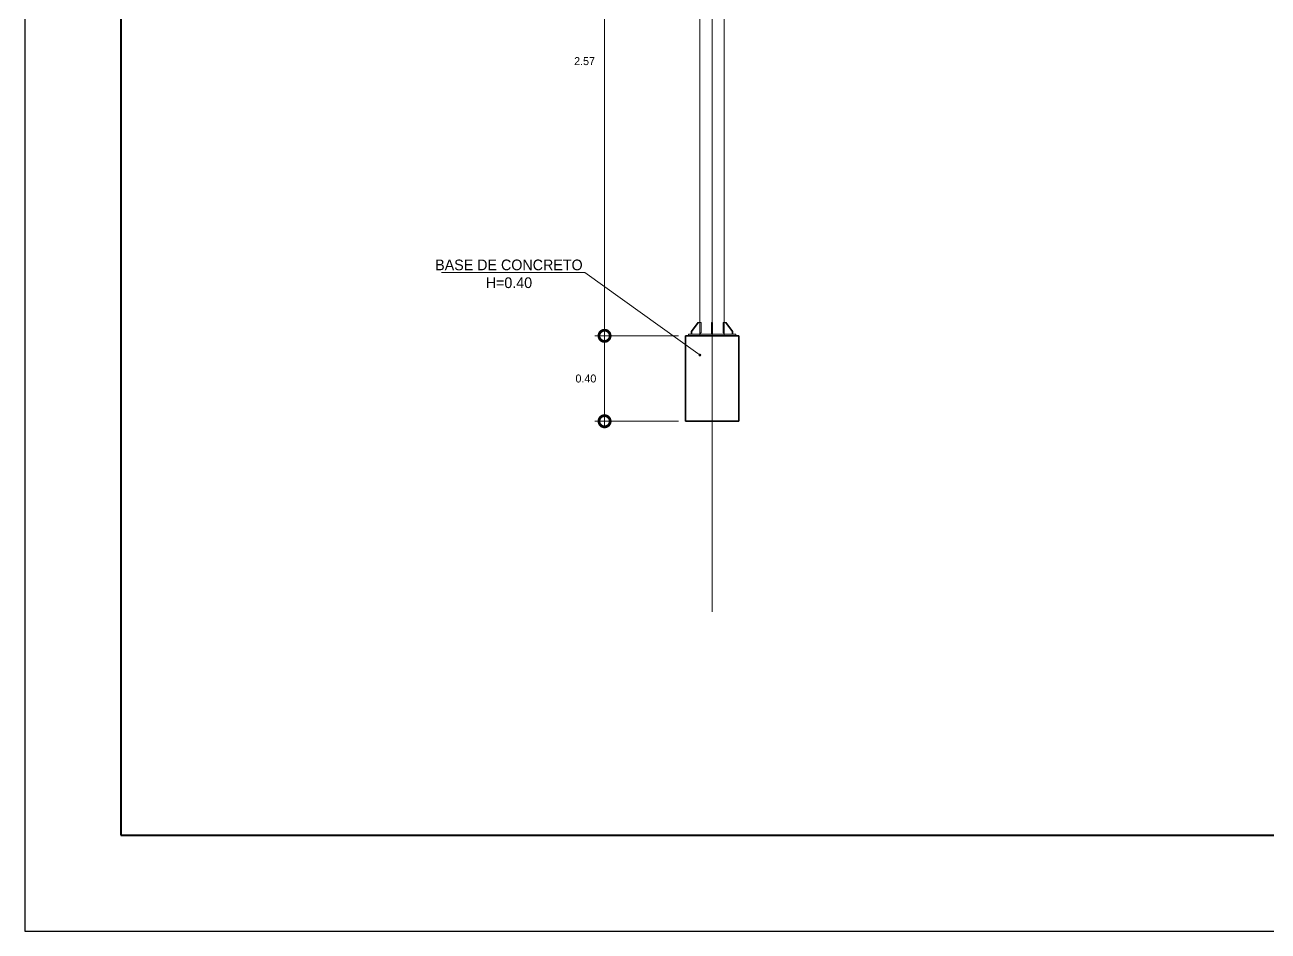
# Model space of a CAD drawing. Header units: metres. Extents: x -45.3 to -2.3, y -16.5 to 14.
# Drawn here: x -45.28 to -33.63, y -16.46 to -7.98 of the extents above; entities that cross this region are included whole.
import ezdxf
from ezdxf import colors
from ezdxf.entities.mleader import LeaderData, LeaderLine
from ezdxf.math import Vec2, Vec3

# ---------------------------------------------------------------- set-up
doc = ezdxf.new("R2010")
doc.units = ezdxf.units.M
doc.header["$MEASUREMENT"] = 0
doc.layers.add('cotas', color=7, linetype='Continuous', lineweight=5)
doc.layers.add('EST _ Losas_Pluma_Nº__7', color=7, linetype='Continuous', lineweight=35)
doc.layers.add('INT _ Mobiliario_Pluma_Nº__28', color=7, linetype='Continuous', lineweight=0, true_color=0x747474)
doc.styles.add('01COTAS', font='GOTHIC.TTF')
doc.dimstyles.new('Copy of detalles menores', dxfattribs={"dimscale": 1.5, "dimtxt": 0.025, "dimasz": 0.07, "dimexe": 0.03, "dimexo": 0.0215, "dimgap": 0.025, "dimtad": 2, "dimtih": 1, "dimtoh": 1, "dimzin": 1, "dimdsep": 46, "dimtxsty": 'Standard', "dimblk": 'DOTSMALL', "dimcen": 0, "dimdle": 0.0175, "dimclrd": 10, "dimclre": 10, "dimclrt": 3, "dimazin": 0, "dimtfac": 1, "dimtix": 1, "dimtmove": 0, "dimatfit": 2, "dimldrblk": 'OBLIQUE', "dimfxl": 1, "dimlwd": 5, "dimlwe": 5, "dimarcsym": 0})

# ---------------------------------------------------------------- blocks, each defined once
blk = doc.blocks.new('_DOTSMALL')
at = {"color": 0, "linetype": 'ByBlock', "const_width": 0.5}
blk.add_lwpolyline([(-0.0625, 0, 1), (0.0625, 0, 1)], format="xyb", close=True, dxfattribs=at)
blk = doc.blocks.new('*D183')
at = {"layer": 'cotas', "color": 10, "lineweight": 5, "transparency": 16777216}
for p, q in [((-37.3591, -12.5601), (-37.7506, -12.5601)), ((-37.7056, -12.9863), (-37.7056, -12.5338)), ((-37.3591, -12.9601), (-37.7506, -12.9601))]:
    blk.add_line(p, q, dxfattribs=at)
at = {"layer": 'Defpoints', "color": 0, "transparency": 16777216}
for p in [(-37.7056, -12.5601), (-37.3268, -12.5601), (-37.3268, -12.9601)]:
    blk.add_point(p, dxfattribs=at)
at = {"layer": 'cotas', "color": 10, "lineweight": 5, "transparency": 16777216, "xscale": 0.105, "yscale": 0.105, "zscale": 0.105}
for p, rotation in [((-37.7056, -12.5601), 90), ((-37.7056, -12.9601), 270)]:
    blk.add_blockref('_DOTSMALL', p, dxfattribs=dict(at, rotation=rotation))
at = {"layer": 'cotas', "color": 3, "transparency": 16777216, "insert": (-37.7931, -12.7601), "char_height": 0.0375, "attachment_point": 5}
blk.add_mtext('0.40', dxfattribs=at)
blk = doc.blocks.new('_Oblique')
at = {"color": 0, "linetype": 'ByBlock', "lineweight": -2}
blk.add_line((-0.5, -0.5), (0.5, 0.5), dxfattribs=at)
blk = doc.blocks.new('*D184')
at = {"layer": 'cotas', "color": 10, "lineweight": 5, "transparency": 16777216}
for p, q in [((-37.7056, -12.5863), (-37.7056, -9.9616)), ((-37.2912, -9.9879), (-37.7506, -9.9879)), ((-37.3591, -12.5601), (-37.7506, -12.5601))]:
    blk.add_line(p, q, dxfattribs=at)
at = {"layer": 'Defpoints', "color": 0, "transparency": 16777216}
for p in [(-37.7056, -9.9879), (-37.259, -9.9879), (-37.3268, -12.5601)]:
    blk.add_point(p, dxfattribs=at)
at = {"layer": 'cotas', "color": 10, "lineweight": 5, "transparency": 16777216, "xscale": 0.105, "yscale": 0.105, "zscale": 0.105}
for p, rotation in [((-37.7056, -9.9879), 90), ((-37.7056, -12.5601), 270)]:
    blk.add_blockref('_DOTSMALL', p, dxfattribs=dict(at, rotation=rotation))
at = {"layer": 'cotas', "color": 3, "transparency": 16777216, "insert": (-37.7993, -11.274), "char_height": 0.0375, "attachment_point": 5}
blk.add_mtext('2.57', dxfattribs=at)
blk = doc.blocks.new('_DOT')
at = {"color": 0, "linetype": 'ByBlock', "lineweight": -2}
blk.add_line((-0.5, 0), (-1, 0), dxfattribs=at)
at = {"color": 0, "linetype": 'ByBlock', "const_width": 0.5}
blk.add_lwpolyline([(-0.25, 0, 1), (0.25, 0, 1)], format="xyb", close=True, dxfattribs=at)
blk = doc.blocks.new('A$C82044ca7')
at = {"color": 7, "linetype": 'Continuous', "lineweight": 15}
for p, q in [((1.2125, 1.3139), (1.2438, 1.3556)), ((1.2464, 1.3556), (1.2151, 1.3139)), ((1.2464, 1.3556), (1.2438, 1.3556)), ((1.2584, 1.3556), (1.2464, 1.3556)), ((1.2584, 1.3083), (1.2584, 1.3556)), ((1.3072, 1.3139), (1.3072, 1.3556)), ((1.3125, 1.3556), (1.3072, 1.3556)), ((1.3125, 1.3556), (1.3125, 1.3139)), ((1.3733, 1.3556), (1.3613, 1.3556)), ((1.3613, 1.3556), (1.3613, 1.3083)), ((1.4046, 1.3139), (1.3733, 1.3556)), ((1.3759, 1.3556), (1.3733, 1.3556)), ((1.3759, 1.3556), (1.4072, 1.3139)), ((1.1987, 1.3), (1.1987, 1.2929)), ((1.1987, 1.3), (1.421, 1.3)), ((1.2125, 1.3), (1.2125, 1.3139)), ((1.2151, 1.3139), (1.2125, 1.3139)), ((1.2151, 1.3139), (1.2151, 1.3)), ((1.2512, 1.3), (1.2584, 1.3083)), ((1.3072, 1.3), (1.3072, 1.3139)), ((1.3125, 1.3139), (1.3072, 1.3139)), ((1.3125, 1.3139), (1.3125, 1.3)), ((1.3613, 1.3083), (1.3685, 1.3)), ((1.4046, 1.3), (1.4046, 1.3139)), ((1.4072, 1.3139), (1.4046, 1.3139)), ((1.4072, 1.3139), (1.4072, 1.3)), ((1.421, 1.3), (1.421, 1.2929))]:
    blk.add_line(p, q, dxfattribs=at)
at = {"layer": 'cotas'}
blk.add_line((1.3099, 0), (1.3094, 6.4645), dxfattribs=at)
at = {"layer": 'EST _ Losas_Pluma_Nº__7', "color": 7, "linetype": 'Continuous', "lineweight": 35}
for p, q in [((1.1849, 1.2929), (1.188, 1.2929)), ((1.1849, 0.8929), (1.1849, 1.2929)), ((1.188, 1.2929), (1.1972, 1.2929)), ((1.1972, 1.2929), (1.2121, 1.2929)), ((1.2121, 1.2929), (1.2319, 1.2929)), ((1.2319, 1.2929), (1.2556, 1.2929)), ((1.2556, 1.2929), (1.282, 1.2929)), ((1.282, 1.2929), (1.3099, 1.2929)), ((1.3099, 1.2929), (1.3377, 1.2929)), ((1.3377, 1.2929), (1.3641, 1.2929)), ((1.3641, 1.2929), (1.3878, 1.2929)), ((1.3878, 1.2929), (1.4076, 1.2929)), ((1.4076, 1.2929), (1.4225, 1.2929)), ((1.4225, 1.2929), (1.4317, 1.2929)), ((1.4317, 1.2929), (1.4349, 1.2929)), ((1.4349, 0.8929), (1.4349, 1.2929)), ((1.1849, 0.8929), (1.188, 0.8929)), ((1.188, 0.8929), (1.1972, 0.8929)), ((1.1972, 0.8929), (1.2121, 0.8929)), ((1.2121, 0.8929), (1.2319, 0.8929)), ((1.2319, 0.8929), (1.2556, 0.8929)), ((1.2556, 0.8929), (1.282, 0.8929)), ((1.282, 0.8929), (1.3099, 0.8929)), ((1.3099, 0.8929), (1.3377, 0.8929)), ((1.3377, 0.8929), (1.3641, 0.8929)), ((1.3641, 0.8929), (1.3878, 0.8929)), ((1.3878, 0.8929), (1.4076, 0.8929)), ((1.4076, 0.8929), (1.4225, 0.8929)), ((1.4225, 0.8929), (1.4317, 0.8929)), ((1.4317, 0.8929), (1.4349, 0.8929))]:
    blk.add_line(p, q, dxfattribs=at)
at = {"layer": 'INT _ Mobiliario_Pluma_Nº__28', "color": 8, "linetype": 'Continuous', "lineweight": 0, "true_color": 0x747474}
for p, q in [((1.2527, 1.2929), (1.2527, 4.873)), ((1.367, 1.2929), (1.367, 3.8652))]:
    blk.add_line(p, q, dxfattribs=at)
at = {"layer": 'cotas'}
for base, p1, p2, picture, middle in [((0.8061, 3.8652), (1.1849, 1.2929), (1.2527, 3.8652), '*D184', (0.7124, 2.5791)), ((0.8061, 1.2929), (1.1849, 0.8929), (1.1849, 1.2929), '*D183', (0.7186, 1.0929))]:
    dim = blk.add_linear_dim(base=base, p1=p1, p2=p2, angle=90, dimstyle='Copy of detalles menores', dxfattribs=at)
    dim.commit()
    dim.dimension.update_dxf_attribs({"geometry": picture, "text_midpoint": middle, "insert": (38.5117, 13.853)})
at = {"ltscale": 650}
ml = blk.add_multileader_mtext('Standard', dxfattribs=at)
ml.set_content('BASE DE CONCRETO\\PH=0.40', color=256, style='01COTAS')
ml.set_leader_properties(color=1, lineweight=9)
ml.set_arrow_properties(name='DOT')
ml.build(insert=Vec2(0, 0))
ml.multileader.update_dxf_attribs({"text_left_attachment_type": 6, "text_right_attachment_type": 6, "dogleg_length": 0.0685, "arrow_head_size": 0.0125})
ctx = ml.context
ctx.base_point, ctx.char_height, ctx.arrow_head_size, ctx.landing_gap_size, ctx.plane_origin = Vec3(0.0197, 1.59), 0.05, 0.0125, 0.00025, Vec3(0.0761, 2.1231)
ctx.left_attachment, ctx.right_attachment, ctx.text_align_type = 6, 6, 1
notes = []
notes.append((ctx, [(1, (1, 1, 0), (0.7132, 1.59), (-1, 0), 0.0171, [(1, [(1.2527, 1.2029)], 0, [])])]))
ctx.mtext.insert, ctx.mtext.width, ctx.mtext.alignment, ctx.mtext.flow_direction = Vec3(0.3579, 1.65), 0.806958, 2, 5
for ctx, leaders in notes:
    for number, flags, end, landing, length, lines in leaders:
        leader = LeaderData()
        leader.index, (leader.has_last_leader_line, leader.has_dogleg_vector, leader.attachment_direction) = number, flags
        leader.last_leader_point, leader.dogleg_vector, leader.dogleg_length = Vec3(end), Vec3(landing), length
        for number, points, colour, breaks in lines:
            line = LeaderLine()
            line.index, line.vertices, line.color, line.breaks = number, Vec3.list(points), colors.encode_raw_color(colour), breaks
            leader.lines.append(line)
        ctx.leaders.append(leader)

msp = doc.modelspace()

# ---------------------------------------------------------------- linework, layer by layer
msp.add_lwpolyline([(-45.278, -16.462), (-2.278, -16.462), (-2.278, 14.038), (-45.278, 14.038)], close=True)
msp.add_lwpolyline([(-45.278, -16.462), (-2.278, -16.462), (-2.278, 14.038), (-45.278, 14.038)], close=True)
at = {"lineweight": 40}
msp.add_lwpolyline([(-44.378, -15.562), (-3.178, -15.562), (-3.178, 13.138), (-44.378, 13.138)], close=True, dxfattribs=at)

# ---------------------------------------------------------------- next in the draw order: block references
at = {"xscale": 2, "yscale": 2, "zscale": 2}
msp.add_blockref('A$C82044ca7', (-41.458, -13.473), dxfattribs=at)

doc.saveas('drawing.dxf')
